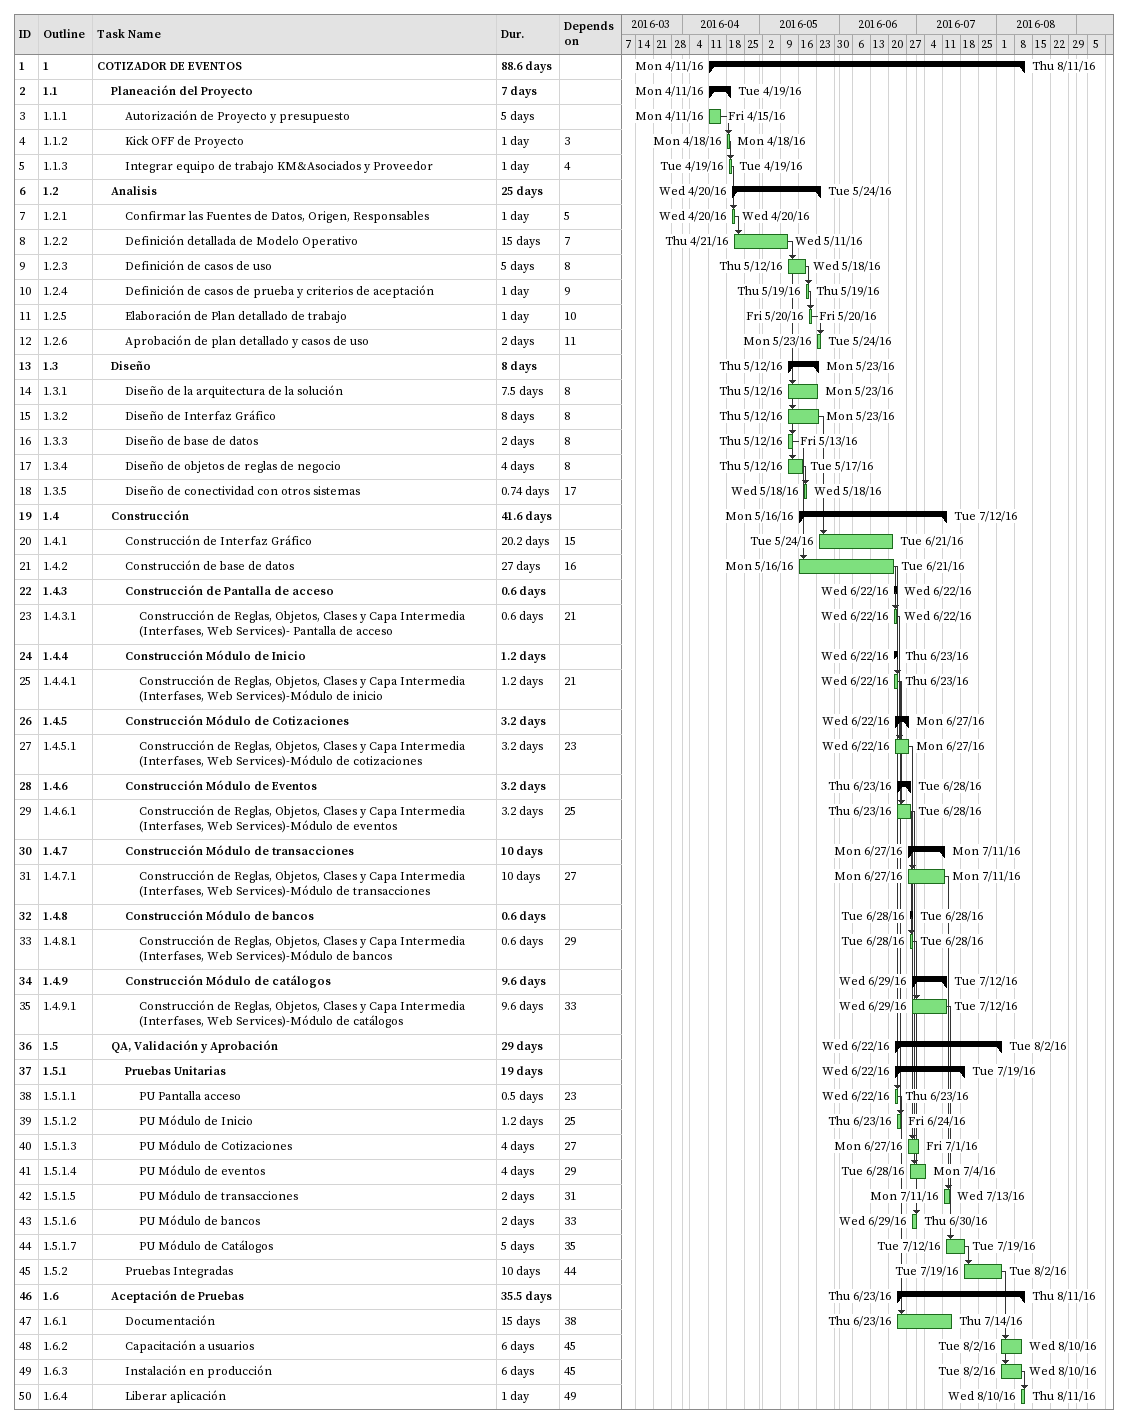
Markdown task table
| ID | WBS | Task | Duration | Start | Finish | Predecessors |
|---|---|---|---|---|---|---|
| 1 | 1 | **COTIZADOR DE EVENTOS** | 88.6d | 2016-04-11 | 2016-08-11 |  |
| 2 | 1.1 | **Planeación del Proyecto** | 7d | 2016-04-11 | 2016-04-19 |  |
| 3 | 1.1.1 | Autorización de Proyecto y presupuesto | 5d | 2016-04-11 | 2016-04-15 |  |
| 4 | 1.1.2 | Kick OFF de Proyecto | 1d | 2016-04-18 | 2016-04-18 | 3 |
| 5 | 1.1.3 | Integrar equipo de trabajo KM&Asociados y Proveedor | 1d | 2016-04-19 | 2016-04-19 | 4 |
| 6 | 1.2 | **Analisis** | 25d | 2016-04-20 | 2016-05-24 |  |
| 7 | 1.2.1 | Confirmar las Fuentes de Datos, Origen, Responsables | 1d | 2016-04-20 | 2016-04-20 | 5 |
| 8 | 1.2.2 | Definición detallada de Modelo Operativo | 15d | 2016-04-21 | 2016-05-11 | 7 |
| 9 | 1.2.3 | Definición de casos de uso | 5d | 2016-05-12 | 2016-05-18 | 8 |
| 10 | 1.2.4 | Definición de casos de prueba y criterios de aceptación | 1d | 2016-05-19 | 2016-05-19 | 9 |
| 11 | 1.2.5 | Elaboración de Plan detallado de trabajo | 1d | 2016-05-20 | 2016-05-20 | 10 |
| 12 | 1.2.6 | Aprobación de plan detallado y casos de uso | 2d | 2016-05-23 | 2016-05-24 | 11 |
| 13 | 1.3 | **Diseño** | 8d | 2016-05-12 | 2016-05-23 |  |
| 14 | 1.3.1 | Diseño de la arquitectura de la solución | 7.5d | 2016-05-12 | 2016-05-23 | 8 |
| 15 | 1.3.2 | Diseño de Interfaz Gráfico | 8d | 2016-05-12 | 2016-05-23 | 8 |
| 16 | 1.3.3 | Diseño de base de datos | 2d | 2016-05-12 | 2016-05-13 | 8 |
| 17 | 1.3.4 | Diseño de objetos de reglas de negocio | 4d | 2016-05-12 | 2016-05-17 | 8 |
| 18 | 1.3.5 | Diseño de conectividad con otros sistemas | 0.74d | 2016-05-18 | 2016-05-18 | 17 |
| 19 | 1.4 | **Construcción** | 41.6d | 2016-05-16 | 2016-07-12 |  |
| 20 | 1.4.1 | Construcción de Interfaz Gráfico | 20.2d | 2016-05-24 | 2016-06-21 | 15 |
| 21 | 1.4.2 | Construcción de base de datos | 27d | 2016-05-16 | 2016-06-21 | 16 |
| 22 | 1.4.3 | **Construcción de Pantalla de acceso** | 0.6d | 2016-06-22 | 2016-06-22 |  |
| 23 | 1.4.3.1 | Construcción de Reglas, Objetos, Clases y Capa Intermedia (Interfases, Web Services)- Pantalla de acceso | 0.6d | 2016-06-22 | 2016-06-22 | 21 |
| 24 | 1.4.4 | **Construcción Módulo de Inicio** | 1.2d | 2016-06-22 | 2016-06-23 |  |
| 25 | 1.4.4.1 | Construcción de Reglas, Objetos, Clases y Capa Intermedia (Interfases, Web Services)-Módulo de inicio | 1.2d | 2016-06-22 | 2016-06-23 | 21 |
| 26 | 1.4.5 | **Construcción Módulo de Cotizaciones** | 3.2d | 2016-06-22 | 2016-06-27 |  |
| 27 | 1.4.5.1 | Construcción de Reglas, Objetos, Clases y Capa Intermedia (Interfases, Web Services)-Módulo de cotizaciones | 3.2d | 2016-06-22 | 2016-06-27 | 23 |
| 28 | 1.4.6 | **Construcción Módulo de Eventos** | 3.2d | 2016-06-23 | 2016-06-28 |  |
| 29 | 1.4.6.1 | Construcción de Reglas, Objetos, Clases y Capa Intermedia (Interfases, Web Services)-Módulo de eventos | 3.2d | 2016-06-23 | 2016-06-28 | 25 |
| 30 | 1.4.7 | **Construcción Módulo de transacciones** | 10d | 2016-06-27 | 2016-07-11 |  |
| 31 | 1.4.7.1 | Construcción de Reglas, Objetos, Clases y Capa Intermedia (Interfases, Web Services)-Módulo de transacciones | 10d | 2016-06-27 | 2016-07-11 | 27 |
| 32 | 1.4.8 | **Construcción Módulo de bancos** | 0.6d | 2016-06-28 | 2016-06-28 |  |
| 33 | 1.4.8.1 | Construcción de Reglas, Objetos, Clases y Capa Intermedia (Interfases, Web Services)-Módulo de bancos | 0.6d | 2016-06-28 | 2016-06-28 | 29 |
| 34 | 1.4.9 | **Construcción Módulo de catálogos** | 9.6d | 2016-06-29 | 2016-07-12 |  |
| 35 | 1.4.9.1 | Construcción de Reglas, Objetos, Clases y Capa Intermedia (Interfases, Web Services)-Módulo de catálogos | 9.6d | 2016-06-29 | 2016-07-12 | 33 |
| 36 | 1.5 | **QA, Validación y Aprobación** | 29d | 2016-06-22 | 2016-08-02 |  |
| 37 | 1.5.1 | **Pruebas Unitarias** | 19d | 2016-06-22 | 2016-07-19 |  |
| 38 | 1.5.1.1 | PU Pantalla acceso | 0.5d | 2016-06-22 | 2016-06-23 | 23 |
| 39 | 1.5.1.2 | PU Módulo de Inicio | 1.2d | 2016-06-23 | 2016-06-24 | 25 |
| 40 | 1.5.1.3 | PU Módulo de Cotizaciones | 4d | 2016-06-27 | 2016-07-01 | 27 |
| 41 | 1.5.1.4 | PU Módulo de eventos | 4d | 2016-06-28 | 2016-07-04 | 29 |
| 42 | 1.5.1.5 | PU Módulo de transacciones | 2d | 2016-07-11 | 2016-07-13 | 31 |
| 43 | 1.5.1.6 | PU Módulo de bancos | 2d | 2016-06-29 | 2016-06-30 | 33 |
| 44 | 1.5.1.7 | PU Módulo de Catálogos | 5d | 2016-07-12 | 2016-07-19 | 35 |
| 45 | 1.5.2 | Pruebas Integradas | 10d | 2016-07-19 | 2016-08-02 | 44 |
| 46 | 1.6 | **Aceptación de Pruebas** | 35.5d | 2016-06-23 | 2016-08-11 |  |
| 47 | 1.6.1 | Documentación | 15d | 2016-06-23 | 2016-07-14 | 38 |
| 48 | 1.6.2 | Capacitación a usuarios | 6d | 2016-08-02 | 2016-08-10 | 45 |
| 49 | 1.6.3 | Instalación en producción | 6d | 2016-08-02 | 2016-08-10 | 45 |
| 50 | 1.6.4 | Liberar aplicación | 1d | 2016-08-10 | 2016-08-11 | 49 |
